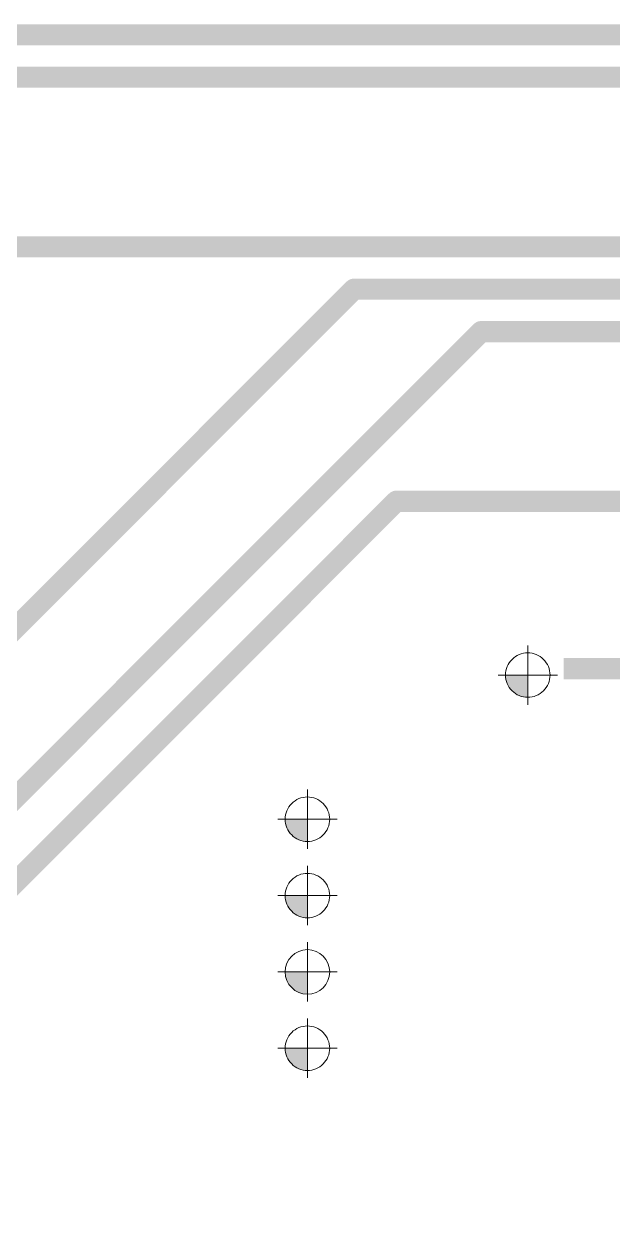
# Paper-space layout 'Лист1' of a CAD drawing. Header units: millimetres. Extents: x 0 to 420, y 0 to 297.
# Drawn here: x 101.31 to 108.26, y 205.79 to 220.06 of the extents above; entities that cross this region are included whole.
import ezdxf

# ---------------------------------------------------------------- set-up
doc = ezdxf.new("R2010")
doc.units = ezdxf.units.MM
for name, color, linetype in [('PDF _Геометрия', 7, 'Continuous'), ('PDF _Сплошная заливка', 7, 'Continuous'), ('TopLayer', 1, 'Continuous')]:
    doc.layers.add(name, color=color, linetype=linetype)

psp = doc.layouts.new('Лист1')

# ---------------------------------------------------------------- hatches: boundary and pattern name
at = {"layer": 'PDF _Сплошная заливка', "transparency": 33554559}
for points in [[(106.994, 212.385, 0.414208), (107.256, 212.123), (107.256, 212.123), (107.256, 212.123), (107.256, 212.385), (107.256, 212.385)], [(104.394, 210.685, 0.414259), (104.656, 210.423), (104.656, 210.423), (104.656, 210.423), (104.656, 210.685), (104.656, 210.685)], [(104.394, 209.785, 0.414259), (104.656, 209.523), (104.656, 209.523), (104.656, 209.523), (104.656, 209.785), (104.656, 209.785)], [(104.394, 208.885, 0.414208), (104.656, 208.623), (104.656, 208.623), (104.656, 208.623), (104.656, 208.885), (104.656, 208.885)], [(104.394, 207.985, 0.414208), (104.656, 207.723), (104.656, 207.723), (104.656, 207.723), (104.656, 207.985), (104.656, 207.985)]]:
    psp.add_hatch(color=7, dxfattribs=at).paths.add_polyline_path(points)

# ---------------------------------------------------------------- linework, layer by layer
at = {"layer": 'PDF _Геометрия', "lineweight": 9}
for points in [[(107.256, 212.035), (107.256, 212.735)], [(107.606, 212.385), (106.906, 212.385)], [(104.656, 210.335), (104.656, 211.035)], [(105.006, 210.685), (104.306, 210.685)], [(104.656, 209.435), (104.656, 210.135)], [(105.006, 209.785), (104.306, 209.785)], [(104.656, 208.535), (104.656, 209.235)], [(105.006, 208.885), (104.306, 208.885)], [(104.656, 207.635), (104.656, 208.335)], [(105.006, 207.985), (104.306, 207.985)]]:
    psp.add_lwpolyline(points, dxfattribs=at)
for points in [[(107.519, 212.385, 0.414315), (107.256, 212.647, 0.414315), (106.994, 212.385, 0.414315), (107.256, 212.123, 0.414315)], [(104.919, 210.685, 0.414315), (104.656, 210.948, 0.414315), (104.394, 210.685, 0.414315), (104.656, 210.423, 0.414315)], [(104.919, 209.785, 0.414315), (104.656, 210.047, 0.414315), (104.394, 209.785, 0.414315), (104.656, 209.523, 0.414315)], [(104.919, 208.885, 0.413811), (104.656, 209.148, 0.413811), (104.394, 208.885, 0.414036), (104.656, 208.622, 0.414036)], [(104.919, 207.985, 0.414315), (104.656, 208.248, 0.414315), (104.394, 207.985, 0.414315), (104.656, 207.723, 0.414315)]]:
    psp.add_lwpolyline(points, format="xyb", close=True, dxfattribs=at)
at = {"layer": 'TopLayer', "lineweight": 20, "const_width": 0.25}
for points in [[(84.406, 219.935), (115.306, 219.935)], [(88.706, 219.435), (115.306, 219.435)], [(95.906, 217.435), (115.306, 217.435)], [(86.856, 198.585), (105.206, 216.935)], [(105.206, 216.935), (115.306, 216.935)], [(82.082, 191.81), (106.706, 216.435)], [(106.706, 216.435), (115.306, 216.435)], [(83.156, 191.885), (105.706, 214.435)], [(105.706, 214.435), (115.306, 214.435)], [(107.681, 212.46), (115.231, 212.46)]]:
    psp.add_lwpolyline(points, dxfattribs=at)
at = {"layer": 'TopLayer', "lineweight": 20, "const_width": 0.125}
for points in [[(105.144, 216.935, 1), (105.269, 216.935, 1)], [(105.144, 216.935, 1), (105.269, 216.935, 1)], [(106.644, 216.435, 1), (106.769, 216.435, 1)], [(106.644, 216.435, 1), (106.769, 216.435, 1)], [(105.644, 214.435, 1), (105.769, 214.435, 1)], [(105.644, 214.435, 1), (105.769, 214.435, 1)]]:
    psp.add_lwpolyline(points, format="xyb", close=True, dxfattribs=at)

doc.saveas('drawing.dxf')
